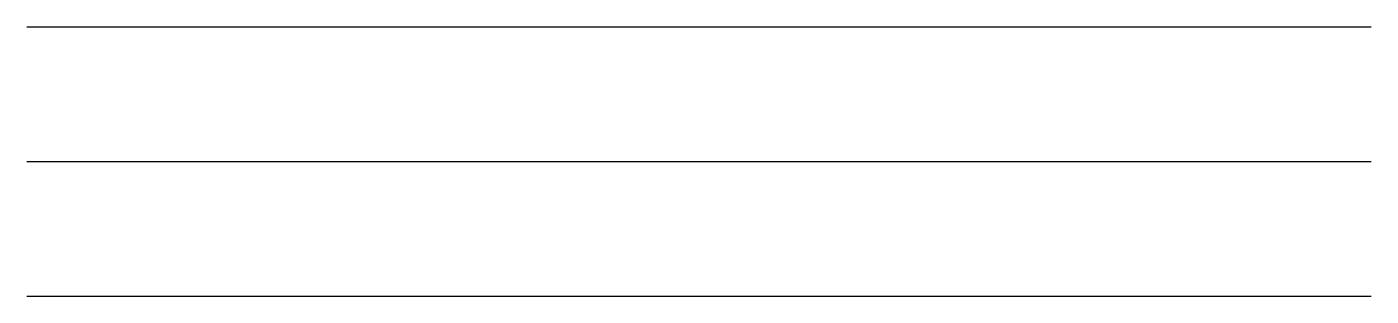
# Model space of a CAD drawing. Extents: x 0 to 100, y 0 to 20.
import ezdxf

# ---------------------------------------------------------------- set-up
doc = ezdxf.new("R2010")
doc.units = 0
doc.layers.add('HOJO', color=3, linetype='Continuous', plot=False)
doc.layers.add('PIPE', color=1, linetype='Continuous')

msp = doc.modelspace()

# ---------------------------------------------------------------- linework, layer by layer
at = {"layer": 'DEFPOINTS'}
msp.add_line((0, 20), (100, 20), dxfattribs=at)
at = {"layer": 'HOJO'}
msp.add_line((0, 10), (100, 10), dxfattribs=at)
at = {"layer": 'PIPE'}
msp.add_line((0, 0), (100, 0), dxfattribs=at)

doc.saveas('drawing.dxf')
